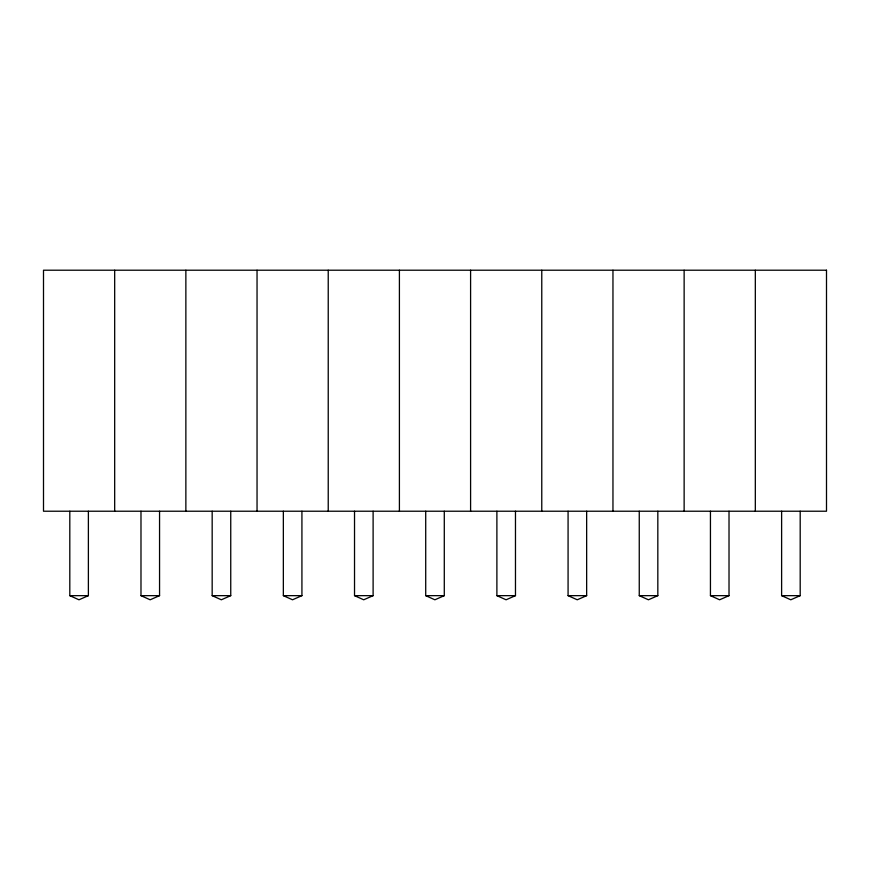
<?xml version="1.0" encoding="UTF-8"?>
<svg xmlns="http://www.w3.org/2000/svg" width="870" height="870" viewBox="0 0 870 870"><rect width="100%" height="100%" fill="white"/><g stroke="black" fill="none" stroke-linecap="round" stroke-linejoin="round"><path stroke-width="1.3" d="M88.381 511.223L88.381 595.656L78.985 599.789L69.807 595.656L69.807 511.223M159.558 511.223L159.558 595.656L150.162 599.789L140.983 595.656L140.983 511.223M230.746 511.223L230.746 595.656L221.35 599.789L212.171 595.656L212.171 511.223M301.923 511.223L301.923 595.656L292.527 599.789L283.348 595.656L283.348 511.223M373.11 511.223L373.11 595.656L363.714 599.789L354.525 595.656L354.525 511.223M444.287 511.223L444.287 595.656L434.891 599.789L425.713 595.656L425.713 511.223M515.475 511.223L515.475 595.656L506.079 599.789L496.89 595.656L496.89 511.223M586.652 511.223L586.652 595.656L577.256 599.789L568.077 595.656L568.077 511.223M657.829 511.223L657.829 595.656L648.433 599.789L639.254 595.656L639.254 511.223M729.016 511.223L729.016 595.656L719.62 599.789L710.442 595.656L710.442 511.223M800.193 511.223L800.193 595.656L790.797 599.789L781.619 595.656L781.619 511.223M69.807 595.656L88.381 595.656M140.983 595.656L159.558 595.656M212.171 595.656L230.746 595.656M283.348 595.656L301.923 595.656M354.525 595.656L373.11 595.656M425.713 595.656L444.287 595.656M496.89 595.656L515.475 595.656M568.077 595.656L586.652 595.656M639.254 595.656L657.829 595.656M710.442 595.656L729.016 595.656M781.619 595.656L800.193 595.656M755.323 270.211L755.323 511.223M684.135 270.211L684.135 511.223M612.958 270.211L612.958 511.223M541.771 270.211L541.771 511.223M470.594 270.211L470.594 511.223M399.406 270.211L399.406 511.223M328.229 270.211L328.229 511.223M257.041 270.211L257.041 511.223M185.865 270.211L185.865 511.223M114.677 270.211L114.677 511.223M826.5 270.211L43.5 270.211L43.5 511.223L826.5 511.223L826.5 270.211"/></g></svg>
